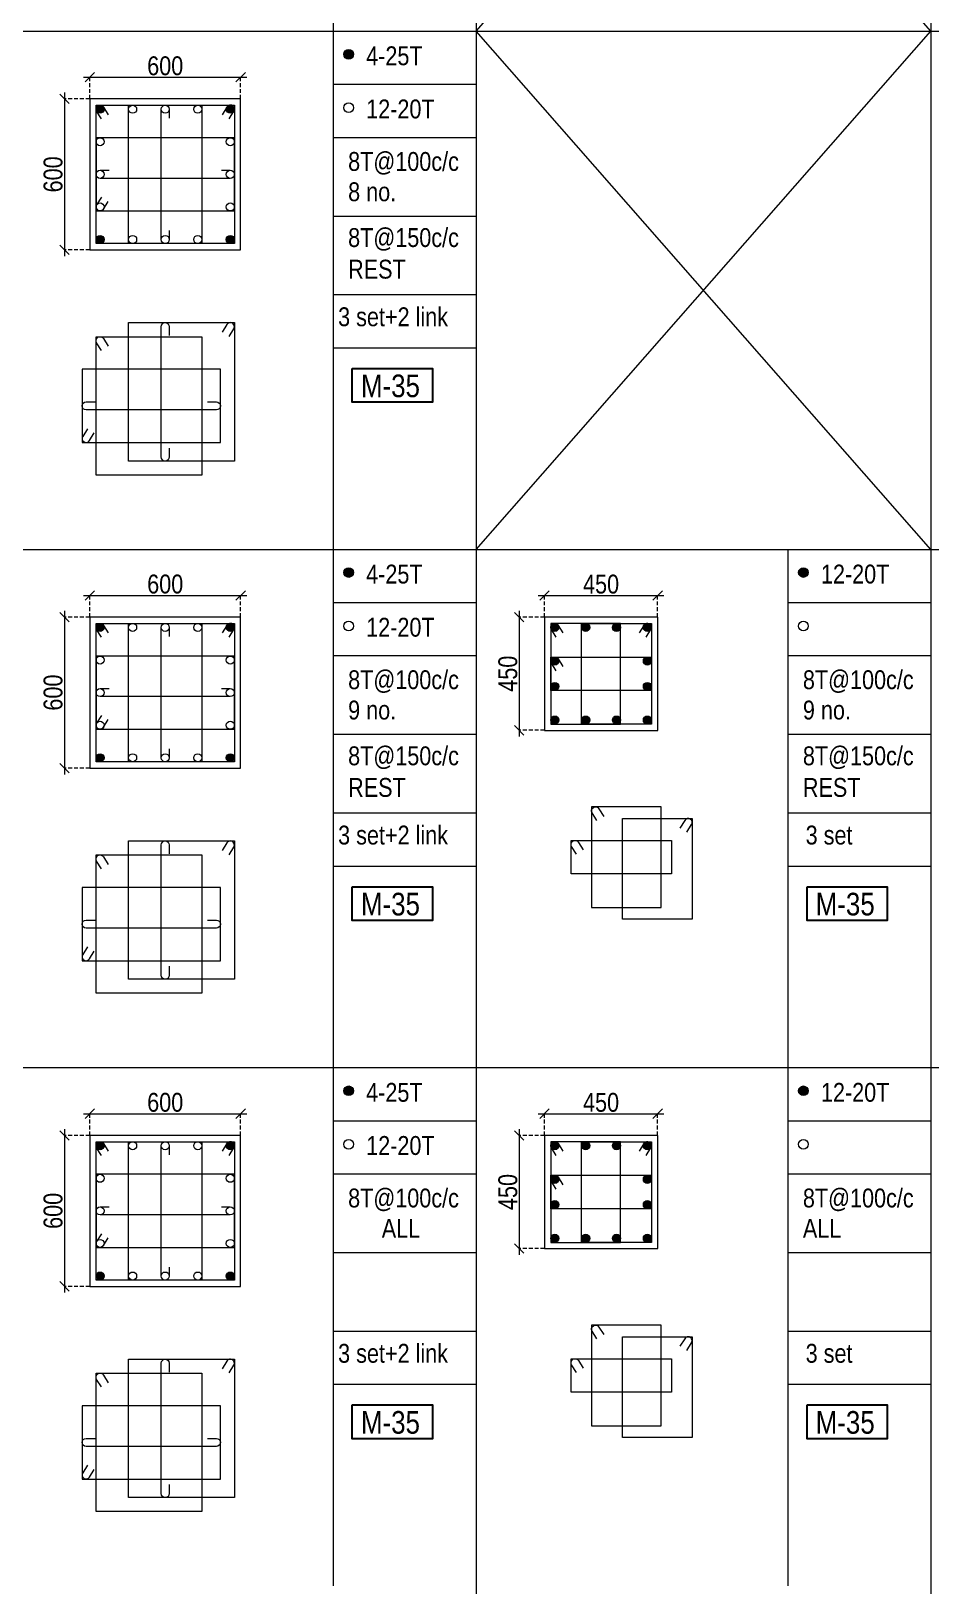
# Model space of a CAD drawing. Header units: millimetres. Extents: x 1112055 to 3390982, y -148532 to 766891.
# Drawn here: x 2262068 to 2276382, y 332750 to 357470 of the extents above; entities that cross this region are included whole.
import ezdxf
from ezdxf.enums import TextEntityAlignment as Align

# ---------------------------------------------------------------- set-up
doc = ezdxf.new("R2010")
doc.units = ezdxf.units.MM
doc.header["$PDMODE"] = 35
doc.header["$PDSIZE"] = -25
doc.linetypes.add('DASHED2', pattern=[0.375, 0.25, -0.125])
doc.linetypes.add('Hidden', pattern=[9.525, 6.35, -3.175])
for name, color, linetype, lineweight in [('B COL. SIZE DIM', 220, 'Continuous', 25), ('B COLSCH', 204, 'Continuous', 20), ('B COLUMN', 1, 'Hidden', 9), ('B STEEL', 34, 'Continuous', 15), ('B TITLE BLOCK', 250, 'Continuous', 0)]:
    doc.layers.add(name, color=color, linetype=linetype, lineweight=lineweight)
doc.layers.add('B TEXT', color=7, linetype='Continuous')
doc.styles.add('dim inside', font='romans.shx', dxfattribs={"width": 0.8, "height": 125})
doc.styles.add('SWINC', font='swissc.ttf')
doc.dimstyles.new('dim inside', dxfattribs={"dimtxt": 125, "dimasz": 100, "dimexe": 0, "dimexo": 0, "dimgap": 10, "dimtad": 0, "dimdec": 0, "dimzin": 0, "dimdsep": 46, "dimtxsty": 'dim inside', "dimblk": 'SMALL', "dimcen": 0.09, "dimadec": 0, "dimazin": 0, "dimtfac": 1, "dimtdec": 0, "dimtofl": 0, "dimtmove": 0, "dimatfit": 3, "dimfxl": 1, "dimtolj": 1, "dimtzin": 0, "dimarcsym": 2})

# ---------------------------------------------------------------- blocks, each defined once
blk = doc.blocks.new('_Oblique')
at = {"color": 0, "linetype": 'ByBlock', "lineweight": -2}
blk.add_line((-0.5, -0.5), (0.5, 0.5), dxfattribs=at)
blk = doc.blocks.new('*D970')
at = {"layer": 'B COL. SIZE DIM', "color": 250, "lineweight": 9, "ltscale": 250, "transparency": 16777216}
blk.add_line((2262902, 340258), (2265502, 340258), dxfattribs=at)
at = {"layer": 'B COL. SIZE DIM', "color": 250, "linetype": 'DASHED2', "lineweight": 9, "ltscale": 250, "transparency": 16777216}
for p, q in [((2263002, 339913), (2263002, 340258)), ((2265402, 339913), (2265402, 340258))]:
    blk.add_line(p, q, dxfattribs=at)
at = {"layer": 'Defpoints', "color": 0, "ltscale": 250, "transparency": 16777216}
for p in [(2265402, 340258), (2263002, 339913), (2265402, 339913)]:
    blk.add_point(p, dxfattribs=at)
at = {"layer": 'B COL. SIZE DIM', "color": 250, "lineweight": 9, "ltscale": 250, "transparency": 16777216, "xscale": 150, "yscale": 150, "zscale": 150, "rotation": 180}
blk.add_blockref('_Oblique', (2263002, 340258), dxfattribs=at)
at = {"layer": 'B COL. SIZE DIM', "color": 250, "lineweight": 9, "ltscale": 250, "transparency": 16777216, "xscale": 150, "yscale": 150, "zscale": 150}
blk.add_blockref('_Oblique', (2265402, 340258), dxfattribs=at)
at = {"layer": 'B COL. SIZE DIM', "color": 6, "ltscale": 250, "transparency": 16777216, "insert": (2264202, 340437), "char_height": 300, "attachment_point": 5, "style": 'SWINC'}
blk.add_mtext('\\A1;600', dxfattribs=at)
blk = doc.blocks.new('*D971')
at = {"layer": 'B COL. SIZE DIM', "color": 250, "lineweight": 9, "ltscale": 250, "transparency": 16777216}
blk.add_line((2262598, 340013), (2262598, 337413), dxfattribs=at)
at = {"layer": 'B COL. SIZE DIM', "color": 250, "linetype": 'DASHED2', "lineweight": 9, "ltscale": 250, "transparency": 16777216}
for p, q in [((2263002, 339913), (2262598, 339913)), ((2263002, 337513), (2262598, 337513))]:
    blk.add_line(p, q, dxfattribs=at)
at = {"layer": 'Defpoints', "color": 0, "ltscale": 250, "transparency": 16777216}
for p in [(2263002, 339913), (2262598, 337513), (2263002, 337513)]:
    blk.add_point(p, dxfattribs=at)
at = {"layer": 'B COL. SIZE DIM', "color": 250, "lineweight": 9, "ltscale": 250, "transparency": 16777216, "xscale": 150, "yscale": 150, "zscale": 150}
for p, rotation in [((2262598, 339913), 90), ((2262598, 337513), 270)]:
    blk.add_blockref('_Oblique', p, dxfattribs=dict(at, rotation=rotation))
at = {"layer": 'B COL. SIZE DIM', "color": 6, "ltscale": 250, "transparency": 16777216, "insert": (2262419, 338713), "char_height": 300, "attachment_point": 5, "rotation": 90, "style": 'SWINC'}
blk.add_mtext('\\A1;600', dxfattribs=at)
blk = doc.blocks.new('*D968')
at = {"layer": 'B COL. SIZE DIM', "color": 250, "lineweight": 9, "ltscale": 250, "transparency": 16777216}
blk.add_line((2262902, 348498), (2265502, 348498), dxfattribs=at)
at = {"layer": 'B COL. SIZE DIM', "color": 250, "linetype": 'DASHED2', "lineweight": 9, "ltscale": 250, "transparency": 16777216}
for p, q in [((2263002, 348153), (2263002, 348498)), ((2265402, 348153), (2265402, 348498))]:
    blk.add_line(p, q, dxfattribs=at)
at = {"layer": 'Defpoints', "color": 0, "ltscale": 250, "transparency": 16777216}
for p in [(2265402, 348498), (2263002, 348153), (2265402, 348153)]:
    blk.add_point(p, dxfattribs=at)
at = {"layer": 'B COL. SIZE DIM', "color": 250, "lineweight": 9, "ltscale": 250, "transparency": 16777216, "xscale": 150, "yscale": 150, "zscale": 150, "rotation": 180}
blk.add_blockref('_Oblique', (2263002, 348498), dxfattribs=at)
at = {"layer": 'B COL. SIZE DIM', "color": 250, "lineweight": 9, "ltscale": 250, "transparency": 16777216, "xscale": 150, "yscale": 150, "zscale": 150}
blk.add_blockref('_Oblique', (2265402, 348498), dxfattribs=at)
at = {"layer": 'B COL. SIZE DIM', "color": 6, "ltscale": 250, "transparency": 16777216, "insert": (2264202, 348677), "char_height": 300, "attachment_point": 5, "style": 'SWINC'}
blk.add_mtext('\\A1;600', dxfattribs=at)
blk = doc.blocks.new('*D969')
at = {"layer": 'B COL. SIZE DIM', "color": 250, "lineweight": 9, "ltscale": 250, "transparency": 16777216}
blk.add_line((2262598, 348253), (2262598, 345653), dxfattribs=at)
at = {"layer": 'B COL. SIZE DIM', "color": 250, "linetype": 'DASHED2', "lineweight": 9, "ltscale": 250, "transparency": 16777216}
for p, q in [((2263002, 348153), (2262598, 348153)), ((2263002, 345753), (2262598, 345753))]:
    blk.add_line(p, q, dxfattribs=at)
at = {"layer": 'Defpoints', "color": 0, "ltscale": 250, "transparency": 16777216}
for p in [(2263002, 348153), (2262598, 345753), (2263002, 345753)]:
    blk.add_point(p, dxfattribs=at)
at = {"layer": 'B COL. SIZE DIM', "color": 250, "lineweight": 9, "ltscale": 250, "transparency": 16777216, "xscale": 150, "yscale": 150, "zscale": 150}
for p, rotation in [((2262598, 348153), 90), ((2262598, 345753), 270)]:
    blk.add_blockref('_Oblique', p, dxfattribs=dict(at, rotation=rotation))
at = {"layer": 'B COL. SIZE DIM', "color": 6, "ltscale": 250, "transparency": 16777216, "insert": (2262419, 346953), "char_height": 300, "attachment_point": 5, "rotation": 90, "style": 'SWINC'}
blk.add_mtext('\\A1;600', dxfattribs=at)
blk = doc.blocks.new('*D972')
at = {"layer": 'B COL. SIZE DIM', "color": 250, "lineweight": 9, "ltscale": 250, "transparency": 16777216}
blk.add_line((2262902, 356737), (2265502, 356737), dxfattribs=at)
at = {"layer": 'B COL. SIZE DIM', "color": 250, "linetype": 'DASHED2', "lineweight": 9, "ltscale": 250, "transparency": 16777216}
for p, q in [((2263002, 356392), (2263002, 356737)), ((2265402, 356392), (2265402, 356737))]:
    blk.add_line(p, q, dxfattribs=at)
at = {"layer": 'Defpoints', "color": 0, "ltscale": 250, "transparency": 16777216}
for p in [(2265402, 356737), (2263002, 356392), (2265402, 356392)]:
    blk.add_point(p, dxfattribs=at)
at = {"layer": 'B COL. SIZE DIM', "color": 250, "lineweight": 9, "ltscale": 250, "transparency": 16777216, "xscale": 150, "yscale": 150, "zscale": 150, "rotation": 180}
blk.add_blockref('_Oblique', (2263002, 356737), dxfattribs=at)
at = {"layer": 'B COL. SIZE DIM', "color": 250, "lineweight": 9, "ltscale": 250, "transparency": 16777216, "xscale": 150, "yscale": 150, "zscale": 150}
blk.add_blockref('_Oblique', (2265402, 356737), dxfattribs=at)
at = {"layer": 'B COL. SIZE DIM', "color": 6, "ltscale": 250, "transparency": 16777216, "insert": (2264202, 356916), "char_height": 300, "attachment_point": 5, "style": 'SWINC'}
blk.add_mtext('\\A1;600', dxfattribs=at)
blk = doc.blocks.new('*D973')
at = {"layer": 'B COL. SIZE DIM', "color": 250, "lineweight": 9, "ltscale": 250, "transparency": 16777216}
blk.add_line((2262598, 356492), (2262598, 353892), dxfattribs=at)
at = {"layer": 'B COL. SIZE DIM', "color": 250, "linetype": 'DASHED2', "lineweight": 9, "ltscale": 250, "transparency": 16777216}
for p, q in [((2263002, 356392), (2262598, 356392)), ((2263002, 353992), (2262598, 353992))]:
    blk.add_line(p, q, dxfattribs=at)
at = {"layer": 'Defpoints', "color": 0, "ltscale": 250, "transparency": 16777216}
for p in [(2263002, 356392), (2262598, 353992), (2263002, 353992)]:
    blk.add_point(p, dxfattribs=at)
at = {"layer": 'B COL. SIZE DIM', "color": 250, "lineweight": 9, "ltscale": 250, "transparency": 16777216, "xscale": 150, "yscale": 150, "zscale": 150}
for p, rotation in [((2262598, 356392), 90), ((2262598, 353992), 270)]:
    blk.add_blockref('_Oblique', p, dxfattribs=dict(at, rotation=rotation))
at = {"layer": 'B COL. SIZE DIM', "color": 6, "ltscale": 250, "transparency": 16777216, "insert": (2262419, 355192), "char_height": 300, "attachment_point": 5, "rotation": 90, "style": 'SWINC'}
blk.add_mtext('\\A1;600', dxfattribs=at)
blk = doc.blocks.new('*D1028')
at = {"layer": 'B COL. SIZE DIM', "color": 250, "lineweight": 9, "ltscale": 250, "transparency": 16777216}
blk.add_line((2270135, 340258), (2272135, 340258), dxfattribs=at)
at = {"layer": 'B COL. SIZE DIM', "color": 250, "linetype": 'DASHED2', "lineweight": 9, "ltscale": 250, "transparency": 16777216}
for p, q in [((2270235, 339913), (2270235, 340258)), ((2272035, 339913), (2272035, 340258))]:
    blk.add_line(p, q, dxfattribs=at)
at = {"layer": 'Defpoints', "color": 0, "ltscale": 250, "transparency": 16777216}
for p in [(2272035, 340258), (2270235, 339913), (2272035, 339913)]:
    blk.add_point(p, dxfattribs=at)
at = {"layer": 'B COL. SIZE DIM', "color": 250, "lineweight": 9, "ltscale": 250, "transparency": 16777216, "xscale": 150, "yscale": 150, "zscale": 150, "rotation": 180}
blk.add_blockref('_Oblique', (2270235, 340258), dxfattribs=at)
at = {"layer": 'B COL. SIZE DIM', "color": 250, "lineweight": 9, "ltscale": 250, "transparency": 16777216, "xscale": 150, "yscale": 150, "zscale": 150}
blk.add_blockref('_Oblique', (2272035, 340258), dxfattribs=at)
at = {"layer": 'B COL. SIZE DIM', "color": 6, "ltscale": 250, "transparency": 16777216, "insert": (2271135, 340436), "char_height": 300, "attachment_point": 5, "style": 'SWINC'}
blk.add_mtext('\\A1;450', dxfattribs=at)
blk = doc.blocks.new('*D1029')
at = {"layer": 'B COL. SIZE DIM', "color": 250, "lineweight": 9, "ltscale": 250, "transparency": 16777216}
blk.add_line((2269831, 340013), (2269831, 338013), dxfattribs=at)
at = {"layer": 'B COL. SIZE DIM', "color": 250, "linetype": 'DASHED2', "lineweight": 9, "ltscale": 250, "transparency": 16777216}
for p, q in [((2270235, 339913), (2269831, 339913)), ((2270235, 338113), (2269831, 338113))]:
    blk.add_line(p, q, dxfattribs=at)
at = {"layer": 'Defpoints', "color": 0, "ltscale": 250, "transparency": 16777216}
for p in [(2270235, 339913), (2269831, 338113), (2270235, 338113)]:
    blk.add_point(p, dxfattribs=at)
at = {"layer": 'B COL. SIZE DIM', "color": 250, "lineweight": 9, "ltscale": 250, "transparency": 16777216, "xscale": 150, "yscale": 150, "zscale": 150}
for p, rotation in [((2269831, 339913), 90), ((2269831, 338113), 270)]:
    blk.add_blockref('_Oblique', p, dxfattribs=dict(at, rotation=rotation))
at = {"layer": 'B COL. SIZE DIM', "color": 6, "ltscale": 250, "transparency": 16777216, "insert": (2269653, 339013), "char_height": 300, "attachment_point": 5, "rotation": 90, "style": 'SWINC'}
blk.add_mtext('\\A1;450', dxfattribs=at)
blk = doc.blocks.new('*D1030')
at = {"layer": 'B COL. SIZE DIM', "color": 250, "lineweight": 9, "ltscale": 250, "transparency": 16777216}
blk.add_line((2270135, 348498), (2272135, 348498), dxfattribs=at)
at = {"layer": 'B COL. SIZE DIM', "color": 250, "linetype": 'DASHED2', "lineweight": 9, "ltscale": 250, "transparency": 16777216}
for p, q in [((2270235, 348153), (2270235, 348498)), ((2272035, 348153), (2272035, 348498))]:
    blk.add_line(p, q, dxfattribs=at)
at = {"layer": 'Defpoints', "color": 0, "ltscale": 250, "transparency": 16777216}
for p in [(2272035, 348498), (2270235, 348153), (2272035, 348153)]:
    blk.add_point(p, dxfattribs=at)
at = {"layer": 'B COL. SIZE DIM', "color": 250, "lineweight": 9, "ltscale": 250, "transparency": 16777216, "xscale": 150, "yscale": 150, "zscale": 150, "rotation": 180}
blk.add_blockref('_Oblique', (2270235, 348498), dxfattribs=at)
at = {"layer": 'B COL. SIZE DIM', "color": 250, "lineweight": 9, "ltscale": 250, "transparency": 16777216, "xscale": 150, "yscale": 150, "zscale": 150}
blk.add_blockref('_Oblique', (2272035, 348498), dxfattribs=at)
at = {"layer": 'B COL. SIZE DIM', "color": 6, "ltscale": 250, "transparency": 16777216, "insert": (2271135, 348676), "char_height": 300, "attachment_point": 5, "style": 'SWINC'}
blk.add_mtext('\\A1;450', dxfattribs=at)
blk = doc.blocks.new('*D1031')
at = {"layer": 'B COL. SIZE DIM', "color": 250, "lineweight": 9, "ltscale": 250, "transparency": 16777216}
blk.add_line((2269831, 348253), (2269831, 346253), dxfattribs=at)
at = {"layer": 'B COL. SIZE DIM', "color": 250, "linetype": 'DASHED2', "lineweight": 9, "ltscale": 250, "transparency": 16777216}
for p, q in [((2270235, 348153), (2269831, 348153)), ((2270235, 346353), (2269831, 346353))]:
    blk.add_line(p, q, dxfattribs=at)
at = {"layer": 'Defpoints', "color": 0, "ltscale": 250, "transparency": 16777216}
for p in [(2270235, 348153), (2269831, 346353), (2270235, 346353)]:
    blk.add_point(p, dxfattribs=at)
at = {"layer": 'B COL. SIZE DIM', "color": 250, "lineweight": 9, "ltscale": 250, "transparency": 16777216, "xscale": 150, "yscale": 150, "zscale": 150}
for p, rotation in [((2269831, 348153), 90), ((2269831, 346353), 270)]:
    blk.add_blockref('_Oblique', p, dxfattribs=dict(at, rotation=rotation))
at = {"layer": 'B COL. SIZE DIM', "color": 6, "ltscale": 250, "transparency": 16777216, "insert": (2269653, 347253), "char_height": 300, "attachment_point": 5, "rotation": 90, "style": 'SWINC'}
blk.add_mtext('\\A1;450', dxfattribs=at)

msp = doc.modelspace()

# ---------------------------------------------------------------- hatches: boundary and pattern name
at = {"layer": 'B STEEL', "lineweight": 9, "ltscale": 0.5}
h = msp.add_hatch(color=34, dxfattribs=at)
edge = h.paths.add_edge_path()
edge.add_arc((2267120, 357101.6), 76.8, 0, 360)
h = msp.add_hatch(color=34, dxfattribs=at)
edge = h.paths.add_edge_path()
edge.add_arc((2263165.7, 356228.4), 64, 0, 360)
h = msp.add_hatch(color=34, dxfattribs=at)
edge = h.paths.add_edge_path()
edge.add_arc((2265237.6, 356228.4), 64, 180, 540, ccw=False)
h = msp.add_hatch(color=34, dxfattribs=at)
edge = h.paths.add_edge_path()
edge.add_arc((2263165.7, 354156.4), 64, 0, 360, ccw=False)
h = msp.add_hatch(color=34, dxfattribs=at)
edge = h.paths.add_edge_path()
edge.add_arc((2265237.6, 354156.4), 64, -180, 180)
h = msp.add_hatch(color=34, dxfattribs=at)
edge = h.paths.add_edge_path()
edge.add_arc((2267120, 348861.8), 76.8, 0, 360)
h = msp.add_hatch(color=34, dxfattribs=at)
edge = h.paths.add_edge_path()
edge.add_arc((2274353.6, 348861.8), 76.8, 0, 360)
h = msp.add_hatch(color=34, dxfattribs=at)
edge = h.paths.add_edge_path()
edge.add_arc((2263165.7, 347988.6), 64, 0, 360)
h = msp.add_hatch(color=34, dxfattribs=at)
edge = h.paths.add_edge_path()
edge.add_arc((2265237.6, 347988.6), 64, 180, 540, ccw=False)
h = msp.add_hatch(color=34, dxfattribs=at)
edge = h.paths.add_edge_path()
edge.add_arc((2270399.2, 347988.6), 64, 0, 360)
at = {"layer": 'B STEEL'}
h = msp.add_hatch(color=34, dxfattribs=at)
edge = h.paths.add_edge_path()
edge.add_arc((2270889.9, 347988.6), 64, 0, 360)
h = msp.add_hatch(color=34, dxfattribs=at)
edge = h.paths.add_edge_path()
edge.add_arc((2271380.5, 347988.6), 64, 0, 360)
at = {"layer": 'B STEEL', "lineweight": 9, "ltscale": 0.5}
h = msp.add_hatch(color=34, dxfattribs=at)
edge = h.paths.add_edge_path()
edge.add_arc((2271871.2, 347988.6), 64, 180, 540, ccw=False)
at = {"layer": 'B STEEL'}
h = msp.add_hatch(color=34, dxfattribs=at)
edge = h.paths.add_edge_path()
edge.add_arc((2270399.2, 347454.2), 64, 0, 360)
h = msp.add_hatch(color=34, dxfattribs=at)
edge = h.paths.add_edge_path()
edge.add_arc((2271871.2, 347454.2), 64, 0, 360)
h = msp.add_hatch(color=34, dxfattribs=at)
edge = h.paths.add_edge_path()
edge.add_arc((2270399.2, 347051), 64, 0, 360)
h = msp.add_hatch(color=34, dxfattribs=at)
edge = h.paths.add_edge_path()
edge.add_arc((2271871.2, 347051), 64, 0, 360)
at = {"layer": 'B STEEL', "lineweight": 9, "ltscale": 0.5}
h = msp.add_hatch(color=34, dxfattribs=at)
edge = h.paths.add_edge_path()
edge.add_arc((2270399.2, 346516.6), 64, 0, 360, ccw=False)
at = {"layer": 'B STEEL'}
h = msp.add_hatch(color=34, dxfattribs=at)
edge = h.paths.add_edge_path()
edge.add_arc((2270889.9, 346516.6), 64, 0, 360)
h = msp.add_hatch(color=34, dxfattribs=at)
edge = h.paths.add_edge_path()
edge.add_arc((2271380.5, 346516.6), 64, 0, 360)
at = {"layer": 'B STEEL', "lineweight": 9, "ltscale": 0.5}
h = msp.add_hatch(color=34, dxfattribs=at)
edge = h.paths.add_edge_path()
edge.add_arc((2271871.2, 346516.6), 64, -180, 180)
h = msp.add_hatch(color=34, dxfattribs=at)
edge = h.paths.add_edge_path()
edge.add_arc((2263165.7, 345916.6), 64, 0, 360, ccw=False)
h = msp.add_hatch(color=34, dxfattribs=at)
edge = h.paths.add_edge_path()
edge.add_arc((2265237.6, 345916.6), 64, -180, 180)
h = msp.add_hatch(color=34, dxfattribs=at)
edge = h.paths.add_edge_path()
edge.add_arc((2267120, 340621.9), 76.8, 0, 360)
h = msp.add_hatch(color=34, dxfattribs=at)
edge = h.paths.add_edge_path()
edge.add_arc((2274353.6, 340621.9), 76.8, 0, 360)
h = msp.add_hatch(color=34, dxfattribs=at)
edge = h.paths.add_edge_path()
edge.add_arc((2263165.7, 339748.7), 64, 0, 360)
h = msp.add_hatch(color=34, dxfattribs=at)
edge = h.paths.add_edge_path()
edge.add_arc((2265237.6, 339748.7), 64, 180, 540, ccw=False)
at = {"layer": 'B STEEL'}
h = msp.add_hatch(color=34, dxfattribs=at)
edge = h.paths.add_edge_path()
edge.add_arc((2270399.2, 339748.7), 64, 0, 360)
h = msp.add_hatch(color=34, dxfattribs=at)
edge = h.paths.add_edge_path()
edge.add_arc((2270889.9, 339748.7), 64, 0, 360)
h = msp.add_hatch(color=34, dxfattribs=at)
edge = h.paths.add_edge_path()
edge.add_arc((2271380.5, 339748.7), 64, 0, 360)
at = {"layer": 'B STEEL', "lineweight": 9, "ltscale": 0.5}
h = msp.add_hatch(color=34, dxfattribs=at)
edge = h.paths.add_edge_path()
edge.add_arc((2271871.2, 339748.7), 64, 180, 540, ccw=False)
at = {"layer": 'B STEEL'}
h = msp.add_hatch(color=34, dxfattribs=at)
edge = h.paths.add_edge_path()
edge.add_arc((2270399.2, 339214.3), 64, 0, 360)
h = msp.add_hatch(color=34, dxfattribs=at)
edge = h.paths.add_edge_path()
edge.add_arc((2271871.2, 339214.3), 64, 0, 360)
h = msp.add_hatch(color=34, dxfattribs=at)
edge = h.paths.add_edge_path()
edge.add_arc((2270399.2, 338811.2), 64, 0, 360)
h = msp.add_hatch(color=34, dxfattribs=at)
edge = h.paths.add_edge_path()
edge.add_arc((2271871.2, 338811.2), 64, 0, 360)
at = {"layer": 'B STEEL', "lineweight": 9, "ltscale": 0.5}
h = msp.add_hatch(color=34, dxfattribs=at)
edge = h.paths.add_edge_path()
edge.add_arc((2270399.2, 338276.8), 64, 0, 360, ccw=False)
at = {"layer": 'B STEEL'}
h = msp.add_hatch(color=34, dxfattribs=at)
edge = h.paths.add_edge_path()
edge.add_arc((2270889.9, 338276.8), 64, 0, 360)
h = msp.add_hatch(color=34, dxfattribs=at)
edge = h.paths.add_edge_path()
edge.add_arc((2271380.5, 338276.8), 64, 0, 360)
at = {"layer": 'B STEEL', "lineweight": 9, "ltscale": 0.5}
h = msp.add_hatch(color=34, dxfattribs=at)
edge = h.paths.add_edge_path()
edge.add_arc((2271871.2, 338276.8), 64, -180, 180)
h = msp.add_hatch(color=34, dxfattribs=at)
edge = h.paths.add_edge_path()
edge.add_arc((2263165.7, 337676.8), 64, 0, 360, ccw=False)
h = msp.add_hatch(color=34, dxfattribs=at)
edge = h.paths.add_edge_path()
edge.add_arc((2265237.6, 337676.8), 64, -180, 180)

# ---------------------------------------------------------------- linework, layer by layer
at = {"layer": 'B COLSCH', "color": 250, "lineweight": 0}
for p, q in [((2266873.7, 382189.4), (2266873.7, 332750.4)), ((2269148.1, 382189.4), (2269148.1, 323875.2)), ((2276381.7, 382189.4), (2276381.7, 323875.2)), ((2235553.4, 357469.9), (2364668.6, 357469.9)), ((2266873.7, 356624.9), (2269148.1, 356624.9)), ((2266873.7, 355779.9), (2269148.1, 355779.9)), ((2266873.7, 354530.1), (2269148.1, 354530.1)), ((2266873.7, 353280.4), (2269148.1, 353280.4)), ((2266873.7, 352435.4), (2269148.1, 352435.4)), ((2235553.4, 349230.1), (2364668.6, 349230.1)), ((2274107.3, 349230.1), (2274107.3, 332750.4)), ((2266873.7, 348385.1), (2269148.1, 348385.1)), ((2274107.3, 348385.1), (2276381.7, 348385.1)), ((2266873.7, 347540.1), (2269148.1, 347540.1)), ((2274107.3, 347540.1), (2276381.7, 347540.1)), ((2266873.7, 346290.3), (2269148.1, 346290.3)), ((2274107.3, 346290.3), (2276381.7, 346290.3)), ((2266873.7, 345040.5), (2269148.1, 345040.5)), ((2274107.3, 345040.5), (2276381.7, 345040.5)), ((2266873.7, 344195.5), (2269148.1, 344195.5)), ((2274107.3, 344195.5), (2276381.7, 344195.5)), ((2235553.4, 340990.2), (2364668.6, 340990.2)), ((2266873.7, 340145.2), (2269148.1, 340145.2)), ((2274107.3, 340145.2), (2276381.7, 340145.2)), ((2266873.7, 339300.2), (2269148.1, 339300.2)), ((2274107.3, 339300.2), (2276381.7, 339300.2)), ((2266873.7, 338050.5), (2269148.1, 338050.5)), ((2274107.3, 338050.5), (2276381.7, 338050.5)), ((2266873.7, 336800.7), (2269148.1, 336800.7)), ((2274107.3, 336800.7), (2276381.7, 336800.7)), ((2266873.7, 335955.7), (2269148.1, 335955.7)), ((2274107.3, 335955.7), (2276381.7, 335955.7))]:
    msp.add_line(p, q, dxfattribs=at)
for points in [[(2269148.1, 349230.1), (2269148.1, 349230.1), (2276381.7, 357469.9), (2269148.1, 365709.7), (2276381.7, 373949.6)], [(2276381.7, 349230.1), (2276381.7, 349230.1), (2269148.1, 357469.9), (2276381.7, 365709.7), (2269148.1, 373949.6)]]:
    msp.add_lwpolyline(points, dxfattribs=at)
at = {"layer": 'B COLUMN', "color": 1, "linetype": 'ByBlock', "lineweight": 20}
for points in [[(2263001.7, 353992.4), (2265401.7, 353992.4), (2265401.7, 356392.4), (2263001.7, 356392.4)], [(2263001.7, 345752.6), (2265401.7, 345752.6), (2265401.7, 348152.6), (2263001.7, 348152.6)], [(2270235.2, 346352.6), (2272035.2, 346352.6), (2272035.2, 348152.6), (2270235.2, 348152.6)], [(2263001.7, 337512.7), (2265401.7, 337512.7), (2265401.7, 339912.7), (2263001.7, 339912.7)], [(2270235.2, 338112.7), (2272035.2, 338112.7), (2272035.2, 339912.7), (2270235.2, 339912.7)]]:
    msp.add_lwpolyline(points, close=True, dxfattribs=at)
at = {"layer": 'B STEEL', "color": 34, "lineweight": 9, "ltscale": 0.5}
for points in [[(2263185.9, 356073.4), (2263111.2, 356194.9, -1), (2263220.2, 356262), (2263295, 356140.5)], [(2264265.7, 354299.1), (2264265.7, 354156.4, -1), (2264137.6, 354156.4), (2264137.6, 356228.4, -1), (2264265.7, 356228.4), (2264265.7, 356085.8)], [(2265217.4, 356073.4), (2265292.2, 356194.9, 1), (2265183.1, 356262), (2265108.4, 356140.5)], [(2265095, 355256.4), (2265237.6, 355256.4, -1), (2265237.6, 355128.4), (2263165.7, 355128.4, -1), (2263165.7, 355256.4), (2263308.3, 355256.4)], [(2263185.9, 354829.5), (2263111.2, 354708, 1), (2263220.2, 354640.9), (2263295, 354762.4)], [(2264265.7, 350841.3), (2264265.7, 350698.7, -1), (2264137.6, 350698.7), (2264137.6, 352770.6, -1), (2264265.7, 352770.6), (2264265.7, 352628)], [(2265217.4, 352615.6), (2265292.2, 352737.1, 1), (2265183.1, 352804.2), (2265108.4, 352682.7)], [(2263185.9, 352392.5), (2263111.2, 352514, -1), (2263220.2, 352581.1), (2263295, 352459.6)], [(2264873.7, 351575.6), (2265016.4, 351575.6, -1), (2265016.4, 351447.6), (2262944.4, 351447.6, -1), (2262944.4, 351575.6), (2263087, 351575.6)], [(2262964.6, 351148.6), (2262889.9, 351027.1, 1), (2262998.9, 350960), (2263073.7, 351081.5)], [(2263185.9, 347833.5), (2263111.2, 347955, -1), (2263220.2, 348022.1), (2263295, 347900.6)], [(2264265.7, 346059.3), (2264265.7, 345916.6, -1), (2264137.6, 345916.6), (2264137.6, 347988.6, -1), (2264265.7, 347988.6), (2264265.7, 347845.9)], [(2265217.4, 347833.5), (2265292.2, 347955, 1), (2265183.1, 348022.1), (2265108.4, 347900.6)], [(2270419.5, 347833.5), (2270344.7, 347955, -1), (2270453.7, 348022.1), (2270528.5, 347900.6)], [(2271850.9, 347833.5), (2271925.7, 347955, 1), (2271816.7, 348022.1), (2271741.9, 347900.6)], [(2270419.5, 347299.1), (2270344.7, 347420.6, -1), (2270453.7, 347487.7), (2270528.5, 347366.2)], [(2265095, 347016.6), (2265237.6, 347016.6, -1), (2265237.6, 346888.6), (2263165.7, 346888.6, -1), (2263165.7, 347016.6), (2263308.3, 347016.6)], [(2263185.9, 346589.6), (2263111.2, 346468.2, 1), (2263220.2, 346401), (2263295, 346522.5)], [(2271067.5, 344917.8), (2270992.8, 345039.3, -1), (2271101.8, 345106.4), (2271176.6, 344984.9)], [(2272499, 344732.2), (2272573.8, 344853.7, 1), (2272464.7, 344920.8), (2272390, 344799.3)], [(2264265.7, 342601.5), (2264265.7, 342458.8, -1), (2264137.6, 342458.8), (2264137.6, 344530.8, -1), (2264265.7, 344530.8), (2264265.7, 344388.1)], [(2265217.4, 344375.8), (2265292.2, 344497.2, 1), (2265183.1, 344564.3), (2265108.4, 344442.9)], [(2270741.7, 344383.4), (2270666.9, 344504.9, -1), (2270775.9, 344572), (2270850.7, 344450.5)], [(2263185.9, 344152.7), (2263111.2, 344274.2, -1), (2263220.2, 344341.3), (2263295, 344219.8)], [(2264873.7, 343335.8), (2265016.4, 343335.8, -1), (2265016.4, 343207.7), (2262944.4, 343207.7, -1), (2262944.4, 343335.8), (2263087, 343335.8)], [(2262964.6, 342908.8), (2262889.9, 342787.3, 1), (2262998.9, 342720.2), (2263073.7, 342841.7)], [(2263185.9, 339593.7), (2263111.2, 339715.2, -1), (2263220.2, 339782.3), (2263295, 339660.8)], [(2264265.7, 337819.4), (2264265.7, 337676.8, -1), (2264137.6, 337676.8), (2264137.6, 339748.7, -1), (2264265.7, 339748.7), (2264265.7, 339606.1)], [(2265217.4, 339593.7), (2265292.2, 339715.2, 1), (2265183.1, 339782.3), (2265108.4, 339660.8)], [(2270419.5, 339593.7), (2270344.7, 339715.2, -1), (2270453.7, 339782.3), (2270528.5, 339660.8)], [(2271850.9, 339593.7), (2271925.7, 339715.2, 1), (2271816.7, 339782.3), (2271741.9, 339660.8)], [(2270419.5, 339059.3), (2270344.7, 339180.8, -1), (2270453.7, 339247.9), (2270528.5, 339126.4)], [(2265095, 338776.8), (2265237.6, 338776.8, -1), (2265237.6, 338648.7), (2263165.7, 338648.7, -1), (2263165.7, 338776.8), (2263308.3, 338776.8)], [(2263185.9, 338349.8), (2263111.2, 338228.3, 1), (2263220.2, 338161.2), (2263295, 338282.7)], [(2271067.5, 336678), (2270992.8, 336799.5, -1), (2271101.8, 336866.6), (2271176.6, 336745.1)], [(2272499, 336492.4), (2272573.8, 336613.8, 1), (2272464.7, 336681), (2272390, 336559.5)], [(2264265.7, 334361.6), (2264265.7, 334219, -1), (2264137.6, 334219), (2264137.6, 336290.9, -1), (2264265.7, 336290.9), (2264265.7, 336148.3)], [(2265217.4, 336135.9), (2265292.2, 336257.4, 1), (2265183.1, 336324.5), (2265108.4, 336203)], [(2270741.7, 336143.6), (2270666.9, 336265.1, -1), (2270775.9, 336332.2), (2270850.7, 336210.7)], [(2263185.9, 335912.8), (2263111.2, 336034.3, -1), (2263220.2, 336101.4), (2263295, 335979.9)], [(2264873.7, 335095.9), (2265016.4, 335095.9, -1), (2265016.4, 334967.9), (2262944.4, 334967.9, -1), (2262944.4, 335095.9), (2263087, 335095.9)], [(2262964.6, 334668.9), (2262889.9, 334547.5, 1), (2262998.9, 334480.3), (2263073.7, 334601.8)]]:
    msp.add_lwpolyline(points, format="xyb", dxfattribs=at)
for points in [[(2264783.7, 356292.4), (2264783.7, 354092.4), (2263101.7, 354092.4), (2263101.7, 356292.4)], [(2265301.7, 356292.4), (2265301.7, 354092.4), (2263619.7, 354092.4), (2263619.7, 356292.4)], [(2263101.7, 354610.4), (2265301.7, 354610.4), (2265301.7, 355774.4), (2263101.7, 355774.4)], [(2265301.7, 352834.7), (2265301.7, 350634.7), (2263619.7, 350634.7), (2263619.7, 352834.7)], [(2264783.7, 352611.6), (2264783.7, 350411.6), (2263101.7, 350411.6), (2263101.7, 352611.6)], [(2262880.4, 350929.6), (2265080.4, 350929.6), (2265080.4, 352093.6), (2262880.4, 352093.6)], [(2264783.7, 348052.6), (2264783.7, 345852.6), (2263101.7, 345852.6), (2263101.7, 348052.6)], [(2265301.7, 348052.6), (2265301.7, 345852.6), (2263619.7, 345852.6), (2263619.7, 348052.6)], [(2270335.2, 346452.6), (2271444.6, 346452.6), (2271444.6, 348052.6), (2270335.2, 348052.6)], [(2271935.2, 346452.6), (2270825.9, 346452.6), (2270825.9, 348052.6), (2271935.2, 348052.6)], [(2263101.7, 346370.6), (2265301.7, 346370.6), (2265301.7, 347534.6), (2263101.7, 347534.6)], [(2270335.2, 347518.2), (2271935.2, 347518.2), (2271935.2, 346987), (2270335.2, 346987)], [(2270983.3, 343536.9), (2272092.6, 343536.9), (2272092.6, 345136.9), (2270983.3, 345136.9)], [(2272583.3, 343351.3), (2271473.9, 343351.3), (2271473.9, 344951.3), (2272583.3, 344951.3)], [(2265301.7, 344594.8), (2265301.7, 342394.8), (2263619.7, 342394.8), (2263619.7, 344594.8)], [(2270657.4, 344602.5), (2272257.4, 344602.5), (2272257.4, 344071.3), (2270657.4, 344071.3)], [(2264783.7, 344371.7), (2264783.7, 342171.7), (2263101.7, 342171.7), (2263101.7, 344371.7)], [(2262880.4, 342689.7), (2265080.4, 342689.7), (2265080.4, 343853.7), (2262880.4, 343853.7)], [(2264783.7, 339812.7), (2264783.7, 337612.7), (2263101.7, 337612.7), (2263101.7, 339812.7)], [(2265301.7, 339812.7), (2265301.7, 337612.7), (2263619.7, 337612.7), (2263619.7, 339812.7)], [(2270335.2, 338212.7), (2271444.6, 338212.7), (2271444.6, 339812.7), (2270335.2, 339812.7)], [(2271935.2, 338212.7), (2270825.9, 338212.7), (2270825.9, 339812.7), (2271935.2, 339812.7)], [(2263101.7, 338130.7), (2265301.7, 338130.7), (2265301.7, 339294.8), (2263101.7, 339294.8)], [(2270335.2, 339278.3), (2271935.2, 339278.3), (2271935.2, 338747.1), (2270335.2, 338747.1)], [(2270983.3, 335297), (2272092.6, 335297), (2272092.6, 336897), (2270983.3, 336897)], [(2272583.3, 335111.4), (2271473.9, 335111.4), (2271473.9, 336711.4), (2272583.3, 336711.4)], [(2265301.7, 336355), (2265301.7, 334155), (2263619.7, 334155), (2263619.7, 336355)], [(2270657.4, 336362.6), (2272257.4, 336362.6), (2272257.4, 335831.4), (2270657.4, 335831.4)], [(2264783.7, 336131.9), (2264783.7, 333931.9), (2263101.7, 333931.9), (2263101.7, 336131.9)], [(2262880.4, 334449.9), (2265080.4, 334449.9), (2265080.4, 335613.9), (2262880.4, 335613.9)]]:
    msp.add_lwpolyline(points, close=True, dxfattribs=at)
for centre, radius in [((2267120, 357101.6), 76.8), ((2263165.7, 356228.4), 64), ((2263683.7, 356228.4), 64), ((2264201.7, 356228.4), 64), ((2264719.7, 356228.4), 64), ((2265237.6, 356228.4), 64), ((2267120, 356251.3), 76.8), ((2263165.7, 355710.4), 64), ((2265237.6, 355710.4), 64), ((2263165.7, 355192.4), 64), ((2265237.6, 355192.4), 64), ((2263165.7, 354674.4), 64), ((2265237.6, 354674.4), 64), ((2263165.7, 354156.4), 64), ((2263683.7, 354156.4), 64), ((2264201.7, 354156.4), 64), ((2264719.7, 354156.4), 64), ((2265237.6, 354156.4), 64), ((2267120, 348861.8), 76.8), ((2274353.6, 348861.8), 76.8), ((2263165.7, 347988.6), 64), ((2263683.7, 347988.6), 64), ((2264201.7, 347988.6), 64), ((2264719.7, 347988.6), 64), ((2265237.6, 347988.6), 64), ((2267120, 348011.5), 76.8), ((2270399.2, 347988.6), 64), ((2270889.9, 347988.6), 64), ((2271380.5, 347988.6), 64), ((2271871.2, 347988.6), 64), ((2274353.6, 348011.5), 76.8), ((2263165.7, 347470.6), 64), ((2265237.6, 347470.6), 64), ((2270399.2, 347454.2), 64), ((2271871.2, 347454.2), 64), ((2270399.2, 347051), 64), ((2271871.2, 347051), 64), ((2263165.7, 346952.6), 64), ((2265237.6, 346952.6), 64), ((2270399.2, 346516.6), 64), ((2270889.9, 346516.6), 64), ((2271380.5, 346516.6), 64), ((2271871.2, 346516.6), 64), ((2263165.7, 346434.6), 64), ((2265237.6, 346434.6), 64), ((2263165.7, 345916.6), 64), ((2263683.7, 345916.6), 64), ((2264201.7, 345916.6), 64), ((2264719.7, 345916.6), 64), ((2265237.6, 345916.6), 64), ((2267120, 340621.9), 76.8), ((2274353.6, 340621.9), 76.8), ((2263165.7, 339748.7), 64), ((2263683.7, 339748.7), 64), ((2264201.7, 339748.7), 64), ((2264719.7, 339748.7), 64), ((2265237.6, 339748.7), 64), ((2267120, 339771.6), 76.8), ((2270399.2, 339748.7), 64), ((2270889.9, 339748.7), 64), ((2271380.5, 339748.7), 64), ((2271871.2, 339748.7), 64), ((2274353.6, 339771.6), 76.8), ((2263165.7, 339230.7), 64), ((2265237.6, 339230.7), 64), ((2270399.2, 339214.3), 64), ((2271871.2, 339214.3), 64), ((2263165.7, 338712.7), 64), ((2265237.6, 338712.7), 64), ((2270399.2, 338811.2), 64), ((2271871.2, 338811.2), 64), ((2263165.7, 338194.8), 64), ((2265237.6, 338194.8), 64), ((2270399.2, 338276.8), 64), ((2270889.9, 338276.8), 64), ((2271380.5, 338276.8), 64), ((2271871.2, 338276.8), 64), ((2263165.7, 337676.8), 64), ((2263683.7, 337676.8), 64), ((2264201.7, 337676.8), 64), ((2264719.7, 337676.8), 64), ((2265237.6, 337676.8), 64)]:
    msp.add_circle(centre, radius, dxfattribs=at)
at = {"layer": 'B TEXT', "color": 1}
for points in [[(2267177.4, 352106.3), (2268452, 352106.3), (2268452, 351568.4), (2267177.4, 351568.4)], [(2267177.4, 343866.5), (2268452, 343866.5), (2268452, 343328.5), (2267177.4, 343328.5)], [(2274411, 343866.5), (2275685.6, 343866.5), (2275685.6, 343328.5), (2274411, 343328.5)], [(2267177.4, 335626.7), (2268452, 335626.7), (2268452, 335088.7), (2267177.4, 335088.7)], [(2274411, 335626.7), (2275685.6, 335626.7), (2275685.6, 335088.7), (2274411, 335088.7)]]:
    msp.add_lwpolyline(points, close=True, dxfattribs=at)

# ---------------------------------------------------------------- texts
at = {"layer": 'B TEXT', "style": 'SWINC'}
for s, p in [('4-25T', (2267398.5, 356927)), ('12-20T', (2267398.5, 356082)), ('8T@100c/c', (2267111.6, 355247.2)), ('8 no.', (2267111.6, 354765.4)), ('8T@150c/c', (2267111.6, 354037.3)), ('REST', (2267111.6, 353534.9)), ('3 set+2 link', (2266952, 352777.9)), ('4-25T', (2267398.5, 348687.2)), ('12-20T', (2274632.1, 348687.2)), ('12-20T', (2267398.5, 347842.2)), ('8T@100c/c', (2267111.6, 347007.4)), ('8T@100c/c', (2274345.2, 347007.4)), ('9 no.', (2267111.6, 346525.6)), ('9 no.', (2274345.2, 346525.6)), ('8T@150c/c', (2267111.6, 345797.5)), ('8T@150c/c', (2274345.2, 345797.5)), ('REST', (2267111.6, 345295.1)), ('REST', (2274345.2, 345295.1)), ('3 set+2 link', (2266952, 344538)), ('3 set', (2274389, 344538)), ('4-25T', (2267398.5, 340447.3)), ('12-20T', (2274632.1, 340447.3)), ('12-20T', (2267398.5, 339602.3)), ('8T@100c/c', (2267111.6, 338767.5)), ('8T@100c/c', (2274345.2, 338767.5)), ('ALL', (2267646.3, 338285.7)), ('ALL', (2274345.2, 338285.7)), ('3 set+2 link', (2266952, 336298.2)), ('3 set', (2274389, 336298.2))]:
    msp.add_text(s, height=300, dxfattribs=at).set_placement(p)
at = {"layer": 'B TEXT', "color": 1, "style": 'SWINC'}
for p in [(2267314.8, 351541.8), (2267314.8, 343302), (2274548.3, 343302), (2267314.8, 335062.1), (2274548.3, 335062.1)]:
    msp.add_text('M-35', height=360, dxfattribs=at).set_placement(p, align=Align.BOTTOM_LEFT)
at = {"layer": 'B TITLE BLOCK', "color": 251, "insert": (2590169.2, 343686.7), "char_height": 253.313, "attachment_point": 2, "style": 'SWINC'}
msp.add_mtext_dynamic_manual_height_columns('\\pxsm1,qj;{\\fBankGothic Lt BT|b0|i0|c0|p34;BHOOMI\\P\\ps*,q*;\\fGost|b0|i0|c0|p2;\\H0.8x;- CONSULTANTS -\\C1; }', width=662363.048, gutter_width=0, heights=[93168.9], dxfattribs=at)

# ---------------------------------------------------------------- dimensions: what is measured, and where the dimension line sits
at = {"layer": 'B COL. SIZE DIM', "color": 250, "ltscale": 250}
for base, p1, p2, picture, middle in [((2265401.7, 356737.4), (2263001.7, 356392.4), (2265401.7, 356392.4), '*D972', (2264201.7, 356916.4)), ((2265401.7, 348497.5), (2263001.7, 348152.6), (2265401.7, 348152.6), '*D968', (2264201.7, 348676.5)), ((2272035.2, 348497.5), (2270235.2, 348152.6), (2272035.2, 348152.6), '*D1030', (2271135.2, 348676.3)), ((2265401.7, 340257.7), (2263001.7, 339912.7), (2265401.7, 339912.7), '*D970', (2264201.7, 340436.7)), ((2272035.2, 340257.7), (2270235.2, 339912.7), (2272035.2, 339912.7), '*D1028', (2271135.2, 340436.5))]:
    dim = msp.add_linear_dim(base=base, p1=p1, p2=p2, dimstyle='dim inside', override={"dimtxt": 300, "dimasz": 150, "dimgap": 25, "dimtad": 3, "dimlfac": 0.25, "dimtxsty": 'SWINC', "dimblk1": 'Oblique', "dimblk2": 'Oblique', "dimsah": 1, "dimdle": 100, "dimclrd": 250, "dimclre": 250, "dimclrt": 6, "dimfxl": 1000, "dimlwd": 9, "dimlwe": 9}, dxfattribs=at)
    dim.commit()
    dim.dimension.update_dxf_attribs({"geometry": picture, "text_midpoint": middle})
for base, p1, p2, picture, middle in [((2262597.8, 353992.4), (2263001.7, 356392.4), (2263001.7, 353992.4), '*D973', (2262418.8, 355192.4)), ((2262597.8, 345752.6), (2263001.7, 348152.6), (2263001.7, 345752.6), '*D969', (2262418.8, 346952.6)), ((2269831.3, 346352.6), (2270235.2, 348152.6), (2270235.2, 346352.6), '*D1031', (2269652.5, 347252.6)), ((2262597.8, 337512.7), (2263001.7, 339912.7), (2263001.7, 337512.7), '*D971', (2262418.8, 338712.7)), ((2269831.3, 338112.7), (2270235.2, 339912.7), (2270235.2, 338112.7), '*D1029', (2269652.5, 339012.7))]:
    dim = msp.add_linear_dim(base=base, p1=p1, p2=p2, angle=90, dimstyle='dim inside', override={"dimtxt": 300, "dimasz": 150, "dimgap": 25, "dimtad": 3, "dimlfac": 0.25, "dimtxsty": 'SWINC', "dimblk1": 'Oblique', "dimblk2": 'Oblique', "dimsah": 1, "dimdle": 100, "dimclrd": 250, "dimclre": 250, "dimclrt": 6, "dimfxl": 1000, "dimlwd": 9, "dimlwe": 9}, dxfattribs=at)
    dim.commit()
    dim.dimension.update_dxf_attribs({"geometry": picture, "text_midpoint": middle})

doc.saveas('drawing.dxf')
